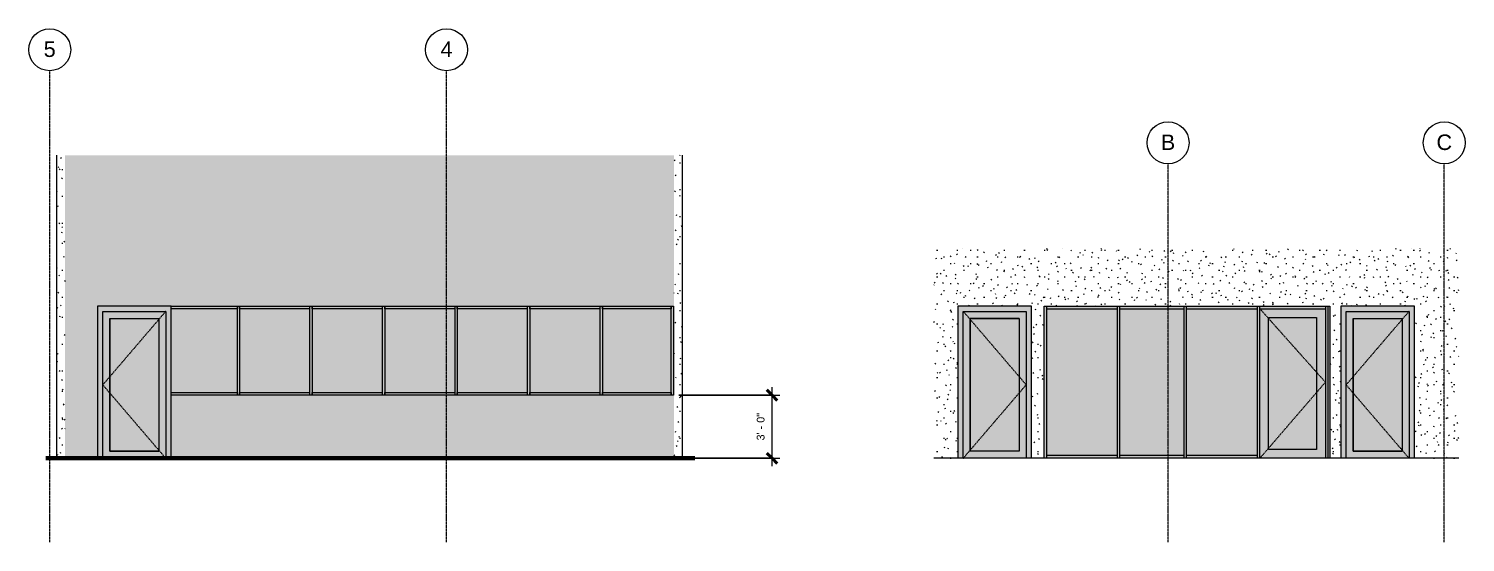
# Model space of a CAD drawing. Header units: inches. Extents: x -1667 to 6641, y -48 to 265.
# Drawn here: x 1532 to 2353, y -48 to 246 of the extents above; entities that cross this region are included whole.
import ezdxf

# ---------------------------------------------------------------- set-up
doc = ezdxf.new("R2010")
doc.units = ezdxf.units.IN
doc.header["$MEASUREMENT"] = 0
doc.linetypes.add('Dash 1_16_', pattern=[0.125, 0.0625, -0.0625])
doc.linetypes.add('Grid Line 1_2_', pattern=[0.875, 0.5, -0.125, 0.125, -0.125])
for name, color, linetype, lineweight in [('A-ANNO-DIMS', 211, 'Continuous', 9), ('A-ANNO-DIMS-48', 211, 'Continuous', 9), ('A-DOOR', 31, 'Continuous', 18), ('A-DOOR-FRAM', 31, 'Continuous', 9), ('A-DOOR-GLAZ', 31, 'Continuous', 9), ('A-GLAZ-CURT', 52, 'Continuous', 9), ('A-GLAZ-CWMG', 51, 'Continuous', 9), ('A-WALL-PATT', 111, 'Continuous', 18), ('C-BLDG-PADS', 91, 'Continuous', 9), ('C-TOPO', 7, 'Continuous', 9), ('I-WALL', 2, 'Continuous', 18), ('S-GRID', 1, 'Continuous', 9), ('S-GRID-IDEN', 1, 'Continuous', 9)]:
    doc.layers.add(name, color=color, linetype=linetype, lineweight=lineweight)
doc.styles.add('Arial', font='arial.ttf', dxfattribs={"height": 8.851796})
doc.styles.add('Arial_1', font='arial.ttf', dxfattribs={"height": 4.425898})
doc.dimstyles.new('Linear_-_3_32__Arial', dxfattribs={"dimscale": 12, "dimtxt": 4.5, "dimasz": 0.5, "dimexe": 0.375, "dimexo": 0.25, "dimgap": 0.25, "dimtad": 1, "dimdec": 0, "dimzin": 1, "dimdsep": 46, "dimlunit": 4, "dimtxsty": 'Arial_1', "dimblk1": 'OBLIQUE', "dimblk2": 'OBLIQUE', "dimsah": 1, "dimcen": 0.09, "dimdle": 0.375, "dimazin": 0, "dimtfac": 1, "dimtdec": 4, "dimtix": 1, "dimtmove": 0, "dimatfit": 3, "dimfxl": 1, "dimtvp": 1, "dimfrac": 2, "dimtolj": 1, "dimtzin": 0, "dimarcsym": 2})
pattern_1 = [(0, (-2281.796, 0), (15.36, 3.84), [0.634, -10.886, 0.634, -10.886, -61.44]), (0, (-2281.796, 0), (15.36, 3.84), [-23.04, 0.634, -22.406, 0.634, -10.886, -26.88]), (0, (-2281.796, 0), (15.36, 3.84), [-57.6, 0.634, -7.046, 0.634, -18.566]), (120, (-2276.036, 1.92), (-11.0055376, 11.3821502), [0.634, -10.886, 0.634, -10.886, -61.44]), (120, (-2276.036, 1.92), (-11.0055376, 11.3821502), [-23.04, 0.634, -22.406, 0.634, -10.886, -26.88]), (120, (-2276.036, 1.92), (-11.0055376, 11.3821502), [-57.6, 0.634, -7.046, 0.634, -18.566]), (240, (-2274.116, 9.6), (-4.3544624, -15.2221502), [0.634, -10.886, 0.634, -10.886, -61.44]), (240, (-2274.116, 9.6), (-4.3544624, -15.2221502), [-23.04, 0.634, -22.406, 0.634, -10.886, -26.88]), (240, (-2274.116, 9.6), (-4.3544624, -15.2221502), [-57.6, 0.634, -7.046, 0.634, -18.566])]

# ---------------------------------------------------------------- blocks, each defined once
blk = doc.blocks.new('Grid - Grid Head - Circle-50561-WareHouse Office - South Elevation')
at = {"layer": 'S-GRID-IDEN', "color": 7}
blk.add_circle((-895.39, 233.55), 12, dxfattribs=at)
blk = doc.blocks.new('Open Source Metal Building_Exterior_rvt-8-WareHouse Office - South Elevation')
at = {"layer": 'C-TOPO', "color": 10, "lineweight": 80}
blk.add_line((-1124.53, 0), (-753.44, 0), dxfattribs=at)
at = {"layer": 'C-TOPO'}
blk.add_line((-1124.53, 0), (-753.44, 0), dxfattribs=at)
at = {"layer": 'S-GRID', "linetype": 'Grid Line 1_2_'}
for p, q in [((-1122.35, -48), (-1122.35, 221.55)), ((-895.39, -48), (-895.39, 221.55))]:
    blk.add_line(p, q, dxfattribs=at)
at = {"layer": 'S-GRID-IDEN', "char_height": 8.85, "width": 8.208, "attachment_point": 2, "line_spacing_factor": 0.938532, "style": 'Arial', "bg_fill": 3, "box_fill_scale": 1.25, "bg_fill_color": 0, "bg_fill_transparency": 0}
for s, insert in [('5', (-1122.36, 238.27)), ('4', (-895.4, 238.27))]:
    blk.add_mtext(s, dxfattribs=dict(at, insert=insert))
at = {"color": 90, "lineweight": 5}
for p in [(-226.96, 0), (0, 0)]:
    blk.add_blockref('Grid - Grid Head - Circle-50561-WareHouse Office - South Elevation', p, dxfattribs=at)
blk = doc.blocks.new('System Panel - Glazed-700942-WareHouse Office - South Elevation')
at = {"layer": 'A-GLAZ-CURT'}
blk.add_hatch(color=256, dxfattribs=at).paths.add_polyline_path([(-766.98, 37.6), (-766.98, 85.5), (-806.23, 85.5), (-806.23, 37.6)], flags=0)
blk = doc.blocks.new('Rectangular Mullion - 2_5_ x 5_ rectangular-700938-WareHouse Office - South Elevation')
at = {"layer": 'A-GLAZ-CWMG'}
blk.add_hatch(color=256, dxfattribs=at).paths.add_polyline_path([(-1015.23, 85.5), (-1015.23, 87), (-1052.98, 87), (-1052.98, 85.5)], flags=0)
for p, q in [((-1015.23, 85.5), (-1052.98, 85.5)), ((-1015.23, 87), (-1015.23, 85.5))]:
    blk.add_line(p, q, dxfattribs=at)
blk = doc.blocks.new('Rectangular Mullion - 2_5_ x 5_ rectangular-700939-WareHouse Office - South Elevation')
at = {"layer": 'A-GLAZ-CWMG'}
blk.add_hatch(color=256, dxfattribs=at).paths.add_polyline_path([(-806.23, 36.1), (-766.98, 36.1), (-766.98, 37.6), (-806.23, 37.6)], flags=0)
for p, q in [((-806.23, 36.1), (-806.23, 37.6)), ((-806.23, 37.6), (-766.98, 37.6)), ((-766.98, 37.6), (-766.98, 36.1))]:
    blk.add_line(p, q, dxfattribs=at)
blk = doc.blocks.new('Rectangular Mullion - 2_5_ x 5_ rectangular-613861-WareHouse Office - South Elevation')
at = {"layer": 'A-GLAZ-CWMG'}
blk.add_hatch(color=256, dxfattribs=at).paths.add_polyline_path([(-765.48, 36.1), (-765.48, 87), (-766.98, 87), (-766.98, 36.1), (-765.54, 36.1)], flags=0)
blk.add_line((-766.98, 36.1), (-766.98, 87), dxfattribs=at)
blk = doc.blocks.new('System Panel - Glazed-700943-WareHouse Office - South Elevation')
at = {"layer": 'A-GLAZ-CURT'}
blk.add_hatch(color=256, dxfattribs=at).paths.add_polyline_path([(-807.73, 37.6), (-807.73, 85.5), (-847.73, 85.5), (-847.73, 37.6)], flags=0)
blk = doc.blocks.new('System Panel - Glazed-700944-WareHouse Office - South Elevation')
at = {"layer": 'A-GLAZ-CURT'}
blk.add_hatch(color=256, dxfattribs=at).paths.add_polyline_path([(-973.73, 37.6), (-973.73, 85.5), (-1013.73, 85.5), (-1013.73, 37.6)], flags=0)
blk = doc.blocks.new('Rectangular Mullion - 2_5_ x 5_ rectangular-V25-WareHouse Office - South Elevation')
at = {"layer": 'A-GLAZ-CWMG'}
blk.add_hatch(color=256, dxfattribs=at).paths.add_polyline_path([(-766.98, 85.5), (-766.98, 87), (-806.23, 87), (-806.23, 85.5)], flags=0)
for p, q in [((-806.23, 85.5), (-806.23, 87)), ((-766.98, 85.5), (-806.23, 85.5)), ((-766.98, 87), (-766.98, 85.5))]:
    blk.add_line(p, q, dxfattribs=at)
blk = doc.blocks.new('Rectangular Mullion - 2_5_ x 5_ rectangular-700940-WareHouse Office - South Elevation')
at = {"layer": 'A-GLAZ-CWMG'}
blk.add_hatch(color=256, dxfattribs=at).paths.add_polyline_path([(-807.73, 85.5), (-807.73, 87), (-847.73, 87), (-847.73, 85.5)], flags=0)
for p, q in [((-847.73, 85.5), (-847.73, 87)), ((-807.73, 85.5), (-847.73, 85.5)), ((-807.73, 87), (-807.73, 85.5))]:
    blk.add_line(p, q, dxfattribs=at)
blk = doc.blocks.new('Rectangular Mullion - 2_5_ x 5_ rectangular-700941-WareHouse Office - South Elevation')
at = {"layer": 'A-GLAZ-CWMG'}
blk.add_hatch(color=256, dxfattribs=at).paths.add_polyline_path([(-847.73, 36.1), (-807.73, 36.1), (-807.73, 37.6), (-847.73, 37.6)], flags=0)
for p, q in [((-847.73, 36.1), (-847.73, 37.6)), ((-847.73, 37.6), (-807.73, 37.6)), ((-807.73, 37.6), (-807.73, 36.1))]:
    blk.add_line(p, q, dxfattribs=at)
blk = doc.blocks.new('Rectangular Mullion - 2_5_ x 5_ rectangular-613858-WareHouse Office - South Elevation')
at = {"layer": 'A-GLAZ-CWMG'}
blk.add_hatch(color=256, dxfattribs=at).paths.add_polyline_path([(-806.23, 36.1), (-806.23, 87), (-807.73, 87), (-807.73, 36.1)], flags=0)
for p, q in [((-807.73, 87), (-807.73, 36.1)), ((-806.23, 87), (-806.23, 36.1))]:
    blk.add_line(p, q, dxfattribs=at)
blk = doc.blocks.new('Single-Glass 1 - 36_ x 84_-564716-WareHouse Office - South Elevation')
at = {"layer": 'A-DOOR'}
h = blk.add_hatch(color=256, dxfattribs=at)
h.paths.add_polyline_path([(-1055.98, 0), (-1055.98, 84), (-1091.98, 84), (-1091.98, 0), (-1076.43, 0)], flags=0)
h.paths.add_polyline_path([(-1059.98, 4), (-1087.98, 4), (-1087.98, 80), (-1059.98, 80), (-1059.98, 36.1)], flags=0)
at = {"layer": 'A-DOOR-FRAM', "lineweight": 18}
blk.add_hatch(color=256, dxfattribs=at).paths.add_polyline_path([(-1094.98, 0), (-1091.98, 0), (-1091.98, 84), (-1055.98, 84), (-1055.98, 0), (-1052.98, 0), (-1052.98, 87), (-1094.98, 87)], flags=0)
at = {"layer": 'A-DOOR-GLAZ', "lineweight": 18}
blk.add_hatch(color=256, dxfattribs=at).paths.add_polyline_path([(-1059.98, 4), (-1059.98, 80), (-1087.98, 80), (-1087.98, 4)], flags=0)
at = {"layer": 'A-DOOR', "linetype": 'Dash 1_16_', "lineweight": 9}
for p in [(-1055.98, 84), (-1055.98, 0)]:
    blk.add_line(p, (-1091.98, 42), dxfattribs=at)
at = {"layer": 'A-DOOR', "lineweight": 9}
for p, q in [((-1087.98, 4), (-1087.98, 80)), ((-1087.98, 80), (-1059.98, 80)), ((-1059.98, 80), (-1059.98, 4)), ((-1059.98, 4), (-1087.98, 4))]:
    blk.add_line(p, q, dxfattribs=at)
at = {"layer": 'A-DOOR-FRAM'}
for p, q in [((-1052.98, 87), (-1094.98, 87)), ((-1094.98, 87), (-1094.98, 0)), ((-1091.98, 84), (-1055.98, 84)), ((-1091.98, 0), (-1091.98, 84)), ((-1055.98, 84), (-1055.98, 0)), ((-1052.98, 0), (-1052.98, 87))]:
    blk.add_line(p, q, dxfattribs=at)
at = {"layer": 'A-DOOR-GLAZ'}
for p, q in [((-1087.98, 80), (-1059.98, 80)), ((-1087.98, 80), (-1087.98, 4)), ((-1059.98, 80), (-1059.98, 4)), ((-1087.98, 4), (-1059.98, 4))]:
    blk.add_line(p, q, dxfattribs=at)
blk = doc.blocks.new('Rectangular Mullion - 2_5_ x 5_ rectangular-V26-WareHouse Office - South Elevation')
at = {"layer": 'A-GLAZ-CWMG'}
blk.add_hatch(color=256, dxfattribs=at).paths.add_polyline_path([(-1015.23, 36.1), (-1015.23, 37.6), (-1052.98, 37.6), (-1052.98, 36.1)], flags=0)
for p, q in [((-1052.98, 37.6), (-1015.23, 37.6)), ((-1015.23, 37.6), (-1015.23, 36.1))]:
    blk.add_line(p, q, dxfattribs=at)
blk = doc.blocks.new('Grid - Grid Head - Circle-50561-OFFICE - EAST ELEVATION')
at = {"layer": 'S-GRID-IDEN', "color": 7}
blk.add_circle((1168.34, 180.37), 12, dxfattribs=at)
blk = doc.blocks.new('Open Source Metal Building_Exterior_rvt-9-OFFICE - EAST ELEVATION')
at = {"layer": 'C-BLDG-PADS', "color": 250, "lineweight": 18}
blk.add_line((1176.66, 0), (876.4, 0), dxfattribs=at)
at = {"layer": 'S-GRID', "linetype": 'Grid Line 1_2_'}
for p, q in [((1010.34, -48), (1010.34, 168.38)), ((1168.34, -48), (1168.34, 168.38))]:
    blk.add_line(p, q, dxfattribs=at)
at = {"layer": 'S-GRID-IDEN', "char_height": 8.85, "attachment_point": 2, "line_spacing_factor": 0.938532, "style": 'Arial', "bg_fill": 3, "box_fill_scale": 1.25, "bg_fill_color": 0, "bg_fill_transparency": 0}
for s, insert, width in [('B', (1010.33, 185.09), 9.828), ('C', (1168.33, 185.09), 10.584)]:
    blk.add_mtext(s, dxfattribs=dict(at, insert=insert, width=width))
at = {"color": 90, "lineweight": 5}
for p in [(-158, 0), (0, 0)]:
    blk.add_blockref('Grid - Grid Head - Circle-50561-OFFICE - EAST ELEVATION', p, dxfattribs=at)
blk = doc.blocks.new('Single-Glass 1 - 36_ x 84_-564716-OFFICE - EAST ELEVATION')
at = {"layer": 'A-DOOR'}
h = blk.add_hatch(color=256, dxfattribs=at)
h.paths.add_polyline_path([(1112.21, 0), (1148.21, 0), (1148.21, 84), (1112.21, 84), (1112.21, 73.05)], flags=0)
h.paths.add_polyline_path([(1144.21, 4), (1116.21, 4), (1116.21, 80), (1144.21, 80), (1144.21, 73.76)], flags=0)
at = {"layer": 'A-DOOR-FRAM', "lineweight": 18}
blk.add_hatch(color=256, dxfattribs=at).paths.add_polyline_path([(1109.21, 0), (1112.21, 0), (1112.21, 84), (1148.21, 84), (1148.21, 0), (1151.21, 0), (1151.21, 87), (1109.21, 87)], flags=0)
at = {"layer": 'A-DOOR-GLAZ', "lineweight": 18}
blk.add_hatch(color=256, dxfattribs=at).paths.add_polyline_path([(1144.21, 4), (1144.21, 80), (1116.21, 80), (1116.21, 4)], flags=0)
at = {"layer": 'A-DOOR', "linetype": 'Dash 1_16_', "lineweight": 9}
for p in [(1148.21, 84), (1148.21, 0)]:
    blk.add_line(p, (1112.21, 42), dxfattribs=at)
at = {"layer": 'A-DOOR', "lineweight": 9}
for p, q in [((1116.21, 4), (1116.21, 80)), ((1116.21, 80), (1144.21, 80)), ((1144.21, 80), (1144.21, 4)), ((1144.21, 4), (1116.21, 4))]:
    blk.add_line(p, q, dxfattribs=at)
at = {"layer": 'A-DOOR-FRAM'}
for p, q in [((1151.21, 87), (1109.21, 87)), ((1109.21, 87), (1109.21, 0)), ((1112.21, 84), (1148.21, 84)), ((1112.21, 0), (1112.21, 84)), ((1148.21, 84), (1148.21, 0)), ((1151.21, 0), (1151.21, 87))]:
    blk.add_line(p, q, dxfattribs=at)
at = {"layer": 'A-DOOR-GLAZ'}
for p, q in [((1116.21, 80), (1144.21, 80)), ((1116.21, 80), (1116.21, 4)), ((1144.21, 80), (1144.21, 4)), ((1116.21, 4), (1144.21, 4))]:
    blk.add_line(p, q, dxfattribs=at)
blk = doc.blocks.new('System Panel - Glazed-700954-OFFICE - EAST ELEVATION')
at = {"layer": 'A-GLAZ-CURT'}
blk.add_hatch(color=256, dxfattribs=at).paths.add_polyline_path([(981.34, 1.5), (981.34, 85.5), (941.09, 85.5), (941.09, 1.5)], flags=0)
blk = doc.blocks.new('Rectangular Mullion - 2_5_ x 5_ rectangular-700947-OFFICE - EAST ELEVATION')
at = {"layer": 'A-GLAZ-CWMG'}
blk.add_hatch(color=256, dxfattribs=at).paths.add_polyline_path([(981.34, 0), (981.34, 1.5), (941.09, 1.5), (941.09, 0)], flags=0)
for p, q in [((941.09, 0), (941.09, 1.5)), ((981.34, 1.5), (941.09, 1.5)), ((981.34, 1.5), (981.34, 0))]:
    blk.add_line(p, q, dxfattribs=at)
blk = doc.blocks.new('Rectangular Mullion - 2_5_ x 5_ rectangular-612077-OFFICE - EAST ELEVATION')
at = {"layer": 'A-GLAZ-CWMG'}
blk.add_hatch(color=256, dxfattribs=at).paths.add_polyline_path([(941.09, 0), (941.09, 87), (939.59, 87), (939.59, 0)], flags=0)
blk.add_line((941.09, 0), (941.09, 87), dxfattribs=at)
blk = doc.blocks.new('System Panel - Glazed-700955-OFFICE - EAST ELEVATION')
at = {"layer": 'A-GLAZ-CURT'}
blk.add_hatch(color=256, dxfattribs=at).paths.add_polyline_path([(1019.34, 1.5), (1019.34, 85.5), (982.84, 85.5), (982.84, 1.5)], flags=0)
blk = doc.blocks.new('System Panel - Glazed-700956-OFFICE - EAST ELEVATION')
at = {"layer": 'A-GLAZ-CURT'}
blk.add_hatch(color=256, dxfattribs=at).paths.add_polyline_path([(1061.34, 1.5), (1061.34, 85.5), (1020.84, 85.5), (1020.84, 1.5), (1026.53, 1.5)], flags=0)
blk = doc.blocks.new('System Panel - Glazed-700957-OFFICE - EAST ELEVATION')
at = {"layer": 'A-GLAZ-CURT'}
blk.add_hatch(color=256, dxfattribs=at).paths.add_polyline_path([(1102.84, 0), (1102.84, 87), (1101.84, 87), (1101.84, 0)], flags=0)
blk = doc.blocks.new('Rectangular Mullion - 2_5_ x 5_ rectangular-700948-OFFICE - EAST ELEVATION')
at = {"layer": 'A-GLAZ-CWMG'}
blk.add_hatch(color=256, dxfattribs=at).paths.add_polyline_path([(981.34, 85.5), (981.34, 87), (941.09, 87), (941.09, 85.5), (941.94, 85.5)], flags=0)
for p, q in [((941.09, 85.5), (941.09, 87)), ((941.09, 85.5), (981.34, 85.5)), ((981.34, 87), (981.34, 85.5))]:
    blk.add_line(p, q, dxfattribs=at)
blk = doc.blocks.new('Rectangular Mullion - 2_5_ x 5_ rectangular-700949-OFFICE - EAST ELEVATION')
at = {"layer": 'A-GLAZ-CWMG'}
blk.add_hatch(color=256, dxfattribs=at).paths.add_polyline_path([(1019.34, 85.5), (1019.34, 87), (982.84, 87), (982.84, 85.5)], flags=0)
for p, q in [((982.84, 85.5), (982.84, 87)), ((982.84, 85.5), (1019.34, 85.5)), ((1019.34, 87), (1019.34, 85.5))]:
    blk.add_line(p, q, dxfattribs=at)
blk = doc.blocks.new('Rectangular Mullion - 2_5_ x 5_ rectangular-700950-OFFICE - EAST ELEVATION')
at = {"layer": 'A-GLAZ-CWMG'}
blk.add_hatch(color=256, dxfattribs=at).paths.add_polyline_path([(1096.63, 85.5), (1100.34, 85.5), (1100.34, 87), (1062.84, 87), (1062.84, 85.5)], flags=0)
for p, q in [((1062.84, 85.5), (1062.84, 87)), ((1062.84, 85.5), (1100.34, 85.5)), ((1100.34, 87), (1100.34, 85.5))]:
    blk.add_line(p, q, dxfattribs=at)
blk = doc.blocks.new('Rectangular Mullion - 2_5_ x 5_ rectangular-700951-OFFICE - EAST ELEVATION')
at = {"layer": 'A-GLAZ-CWMG'}
blk.add_hatch(color=256, dxfattribs=at).paths.add_polyline_path([(1019.34, 0), (1019.34, 1.5), (982.84, 1.5), (982.84, 0)], flags=0)
for p, q in [((982.84, 0), (982.84, 1.5)), ((1019.34, 1.5), (982.84, 1.5)), ((1019.34, 1.5), (1019.34, 0))]:
    blk.add_line(p, q, dxfattribs=at)
blk = doc.blocks.new('Rectangular Mullion - 2_5_ x 5_ rectangular-700952-OFFICE - EAST ELEVATION')
at = {"layer": 'A-GLAZ-CWMG'}
blk.add_hatch(color=256, dxfattribs=at).paths.add_polyline_path([(1020.84, 0), (1061.34, 0), (1061.34, 1.5), (1020.84, 1.5)], flags=0)
for p, q in [((1020.84, 0), (1020.84, 1.5)), ((1061.34, 1.5), (1020.84, 1.5)), ((1061.34, 1.5), (1061.34, 0))]:
    blk.add_line(p, q, dxfattribs=at)
blk = doc.blocks.new('Rectangular Mullion - 2_5_ x 5_ rectangular-612075-OFFICE - EAST ELEVATION')
at = {"layer": 'A-GLAZ-CWMG'}
blk.add_hatch(color=256, dxfattribs=at).paths.add_polyline_path([(982.84, 0), (982.84, 87), (981.34, 87), (981.34, 0)], flags=0)
for p, q in [((981.34, 87), (981.34, 0)), ((982.84, 0), (982.84, 87))]:
    blk.add_line(p, q, dxfattribs=at)
blk = doc.blocks.new('Door_Single_Storefront - one-700958-OFFICE - EAST ELEVATION')
at = {"layer": 'A-DOOR'}
h = blk.add_hatch(color=256, dxfattribs=at)
h.paths.add_polyline_path([(1062.84, 0), (1100.34, 0), (1100.34, 85.5), (1062.84, 85.5)], flags=0)
h.paths.add_polyline_path([(1067.84, 5), (1067.84, 80.5), (1095.34, 80.5), (1095.34, 5)], flags=0)
blk.add_hatch(color=256, dxfattribs=at).paths.add_polyline_path([(1067.84, 5), (1095.34, 5), (1095.34, 80.5), (1067.84, 80.5), (1067.84, 32.5)], flags=0)
at = {"layer": 'A-DOOR', "linetype": 'Dash 1_16_', "lineweight": 9}
for p, q in [((1062.84, 85.5), (1100.34, 43.5)), ((1100.34, 43.5), (1062.84, 0))]:
    blk.add_line(p, q, dxfattribs=at)
at = {"layer": 'A-DOOR'}
for p, q in [((1067.84, 5), (1067.84, 80.5)), ((1067.84, 80.5), (1095.34, 80.5)), ((1095.34, 80.5), (1095.34, 5)), ((1095.34, 5), (1067.84, 5))]:
    blk.add_line(p, q, dxfattribs=at)
blk = doc.blocks.new('Rectangular Mullion - 2_5_ x 5_ rectangular-700953-OFFICE - EAST ELEVATION')
at = {"layer": 'A-GLAZ-CWMG'}
blk.add_hatch(color=256, dxfattribs=at).paths.add_polyline_path([(1026.53, 85.5), (1061.34, 85.5), (1061.34, 87), (1020.84, 87), (1020.84, 85.5)], flags=0)
for p, q in [((1020.84, 85.5), (1020.84, 87)), ((1020.84, 85.5), (1061.34, 85.5)), ((1061.34, 87), (1061.34, 85.5))]:
    blk.add_line(p, q, dxfattribs=at)
blk = doc.blocks.new('Rectangular Mullion - 2_5_ x 5_ rectangular-614138-OFFICE - EAST ELEVATION')
at = {"layer": 'A-GLAZ-CWMG'}
blk.add_hatch(color=256, dxfattribs=at).paths.add_polyline_path([(1101.84, 0), (1101.84, 87), (1100.34, 87), (1100.34, 0)], flags=0)
for p, q in [((1100.34, 87), (1100.34, 0)), ((1101.84, 0), (1101.84, 87))]:
    blk.add_line(p, q, dxfattribs=at)
blk = doc.blocks.new('Single-Glass 1 - 36_ x 84_-564710-OFFICE - EAST ELEVATION')
at = {"layer": 'A-DOOR'}
h = blk.add_hatch(color=256, dxfattribs=at)
h.paths.add_polyline_path([(929.21, 0), (929.21, 84), (893.21, 84), (893.21, 0)], flags=0)
h.paths.add_polyline_path([(897.21, 4), (897.21, 80), (925.21, 80), (925.21, 4)], flags=0)
at = {"layer": 'A-DOOR-FRAM', "lineweight": 18}
blk.add_hatch(color=256, dxfattribs=at).paths.add_polyline_path([(890.21, 0), (893.21, 0), (893.21, 84), (929.21, 84), (929.21, 0), (932.21, 0), (932.21, 87), (890.21, 87)], flags=0)
at = {"layer": 'A-DOOR-GLAZ', "lineweight": 18}
blk.add_hatch(color=256, dxfattribs=at).paths.add_polyline_path([(925.21, 4), (925.21, 80), (897.21, 80), (897.21, 4)], flags=0)
at = {"layer": 'A-DOOR', "linetype": 'Dash 1_16_', "lineweight": 9}
for p in [(893.21, 84), (893.21, 0)]:
    blk.add_line(p, (929.21, 42), dxfattribs=at)
at = {"layer": 'A-DOOR', "lineweight": 9}
for p, q in [((897.21, 80), (925.21, 80)), ((897.21, 4), (897.21, 80)), ((925.21, 80), (925.21, 4)), ((925.21, 4), (897.21, 4))]:
    blk.add_line(p, q, dxfattribs=at)
at = {"layer": 'A-DOOR-FRAM'}
for p, q in [((932.21, 87), (890.21, 87)), ((890.21, 87), (890.21, 0)), ((893.21, 0), (893.21, 84)), ((893.21, 84), (929.21, 84)), ((929.21, 84), (929.21, 0)), ((932.21, 0), (932.21, 87))]:
    blk.add_line(p, q, dxfattribs=at)
at = {"layer": 'A-DOOR-GLAZ'}
for p, q in [((897.21, 80), (897.21, 4)), ((925.21, 80), (897.21, 80)), ((925.21, 80), (925.21, 4)), ((925.21, 4), (897.21, 4))]:
    blk.add_line(p, q, dxfattribs=at)
blk = doc.blocks.new('DIMBLOCK1-WareHouse Office - South Elevation')
at = {"layer": 'A-ANNO-DIMS-48'}
for p, q in [((1903.49, 36.1), (1961.26, 36.1)), ((1956.76, 36.1), (1903.49, 36.1)), ((1956.76, -4.5), (1956.76, 40.6)), ((1903.62, 0), (1961.26, 0)), ((1956.76, 0), (1903.62, 0))]:
    blk.add_line(p, q, dxfattribs=at)
at = {"layer": 'A-ANNO-DIMS-48', "lineweight": 50}
for p, q in [((1956.76, 36.1), (1953.76, 39.1)), ((1956.76, 36.1), (1959.76, 33.1)), ((1956.76, 0), (1953.76, 3)), ((1956.76, 0), (1959.76, -3))]:
    blk.add_line(p, q, dxfattribs=at)
at = {"layer": 'A-ANNO-DIMS-48', "color": 0, "insert": (1948.02, 10.19), "char_height": 4.426, "width": 18.8585, "attachment_point": 1, "rotation": 90, "line_spacing_factor": 0.938532, "style": 'Arial_1'}
blk.add_mtext('3\' - 0"', dxfattribs=at)
blk = doc.blocks.new('_Oblique')
at = {"color": 0, "linetype": 'ByBlock', "lineweight": -2}
blk.add_line((-0.5, -0.5), (0.5, 0.5), dxfattribs=at)

msp = doc.modelspace()

# ---------------------------------------------------------------- hatches: boundary and pattern name
at = {"layer": 'A-WALL-PATT', "lineweight": 9}
h = msp.add_hatch(dxfattribs=at)
h.set_pattern_fill('FP_20', color=256, style=0, pattern_type=2)
h.set_pattern_definition(pattern_1)
h.paths.add_polyline_path([(1552.37, 0), (1552.37, 173.21), (1547.62, 173.21), (1547.62, 0)], flags=0)
h = msp.add_hatch(dxfattribs=at)
h.set_pattern_fill('FP_20', color=256, style=0, pattern_type=2)
h.set_pattern_definition(pattern_1)
h.paths.add_polyline_path([(1900.62, 0), (1900.62, 173.21), (1552.37, 173.21), (1552.37, 0), (1570.99, 0), (1570.99, 87), (1900.49, 87), (1900.49, 36.1), (1612.99, 36.1), (1612.99, 0), (1726.99, 0)], flags=0)
h = msp.add_hatch(dxfattribs=at)
h.set_pattern_fill('FP_20', color=256, style=0, pattern_type=2)
h.set_pattern_definition(pattern_1)
h.paths.add_polyline_path([(1905.37, 0), (1905.37, 173.21), (1900.62, 173.21), (1900.62, 0)], flags=0)
h = msp.add_hatch(dxfattribs=at)
h.set_pattern_fill('FP_21', color=256, style=0, pattern_type=2)
h.set_pattern_definition([(0, (8, 0), (15.36, 3.84), [0.634, -10.886, 0.634, -10.886, -61.44]), (0, (8, 0), (15.36, 3.84), [-23.04, 0.634, -22.406, 0.634, -10.886, -26.88]), (0, (8, 0), (15.36, 3.84), [-57.6, 0.634, -7.046, 0.634, -18.566]), (120, (13.76, 1.92), (-11.0055376, 11.38215), [0.634, -10.886, 0.634, -10.886, -61.44]), (120, (13.76, 1.92), (-11.0055376, 11.38215), [-23.04, 0.634, -22.406, 0.634, -10.886, -26.88]), (120, (13.76, 1.92), (-11.0055376, 11.38215), [-57.6, 0.634, -7.046, 0.634, -18.566]), (240, (15.68, 9.6), (-4.3544624, -15.22215), [0.634, -10.886, 0.634, -10.886, -61.44]), (240, (15.68, 9.6), (-4.3544624, -15.22215), [-23.04, 0.634, -22.406, 0.634, -10.886, -26.88]), (240, (15.68, 9.6), (-4.3544624, -15.22215), [-57.6, 0.634, -7.046, 0.634, -18.566])])
h.paths.add_polyline_path([(2063.12, 0), (2063.12, 87), (2105.12, 87), (2105.12, 0), (2112.49, 0), (2112.49, 87), (2275.74, 87), (2275.74, 0), (2282.12, 0), (2282.12, 87), (2324.12, 87), (2324.12, 0), (2349.56, 0), (2349.56, 120.01), (2049.3, 120.01), (2049.3, 0)], flags=0)

# ---------------------------------------------------------------- linework, layer by layer
at = {"layer": 'I-WALL'}
for p, q in [((1547.62, 0), (1547.62, 173.21)), ((1905.37, 173.21), (1905.37, 0)), ((1612.99, 87), (1900.49, 87)), ((1900.49, 87), (1900.49, 36.1)), ((2112.49, 0), (2112.49, 87)), ((2112.49, 87), (2275.74, 87)), ((2275.74, 87), (2275.74, 0)), ((1900.49, 36.1), (1612.99, 36.1))]:
    msp.add_line(p, q, dxfattribs=at)

# ---------------------------------------------------------------- block references
at = {"layer": 'A-DOOR'}
for name, p in [('Single-Glass 1 - 36_ x 84_-564716-WareHouse Office - South Elevation', (2665.98, 0)), ('Single-Glass 1 - 36_ x 84_-564710-OFFICE - EAST ELEVATION', (1172.9, 0)), ('Door_Single_Storefront - one-700958-OFFICE - EAST ELEVATION', (1172.9, 0)), ('Single-Glass 1 - 36_ x 84_-564716-OFFICE - EAST ELEVATION', (1172.9, 0))]:
    msp.add_blockref(name, p, dxfattribs=at)
at = {"layer": 'A-GLAZ-CURT'}
for name, p in [('System Panel - Glazed-700942-WareHouse Office - South Elevation', (2417.73, 0)), ('System Panel - Glazed-700944-WareHouse Office - South Elevation', (2665.98, 0)), ('System Panel - Glazed-700943-WareHouse Office - South Elevation', (2541.48, 0)), ('System Panel - Glazed-700943-WareHouse Office - South Elevation', (2582.98, 0)), ('System Panel - Glazed-700943-WareHouse Office - South Elevation', (2624.48, 0)), ('System Panel - Glazed-700943-WareHouse Office - South Elevation', (2665.98, 0)), ('System Panel - Glazed-700942-WareHouse Office - South Elevation', (2665.98, 0)), ('System Panel - Glazed-700954-OFFICE - EAST ELEVATION', (1172.9, 0)), ('System Panel - Glazed-700955-OFFICE - EAST ELEVATION', (1172.9, 0)), ('System Panel - Glazed-700956-OFFICE - EAST ELEVATION', (1172.9, 0)), ('System Panel - Glazed-700957-OFFICE - EAST ELEVATION', (1172.9, 0))]:
    msp.add_blockref(name, p, dxfattribs=at)
at = {"layer": 'A-GLAZ-CWMG'}
for name, p in [('Rectangular Mullion - 2_5_ x 5_ rectangular-700938-WareHouse Office - South Elevation', (2665.98, 0)), ('Rectangular Mullion - 2_5_ x 5_ rectangular-613858-WareHouse Office - South Elevation', (2458.48, 0)), ('Rectangular Mullion - 2_5_ x 5_ rectangular-700940-WareHouse Office - South Elevation', (2499.98, 0)), ('Rectangular Mullion - 2_5_ x 5_ rectangular-613858-WareHouse Office - South Elevation', (2499.98, 0)), ('Rectangular Mullion - 2_5_ x 5_ rectangular-700940-WareHouse Office - South Elevation', (2541.48, 0)), ('Rectangular Mullion - 2_5_ x 5_ rectangular-613858-WareHouse Office - South Elevation', (2541.48, 0)), ('Rectangular Mullion - 2_5_ x 5_ rectangular-700940-WareHouse Office - South Elevation', (2582.98, 0)), ('Rectangular Mullion - 2_5_ x 5_ rectangular-613858-WareHouse Office - South Elevation', (2582.98, 0)), ('Rectangular Mullion - 2_5_ x 5_ rectangular-700940-WareHouse Office - South Elevation', (2624.48, 0)), ('Rectangular Mullion - 2_5_ x 5_ rectangular-613858-WareHouse Office - South Elevation', (2624.48, 0)), ('Rectangular Mullion - 2_5_ x 5_ rectangular-700940-WareHouse Office - South Elevation', (2665.98, 0)), ('Rectangular Mullion - 2_5_ x 5_ rectangular-613858-WareHouse Office - South Elevation', (2665.98, 0)), ('Rectangular Mullion - 2_5_ x 5_ rectangular-V25-WareHouse Office - South Elevation', (2665.98, 0)), ('Rectangular Mullion - 2_5_ x 5_ rectangular-613861-WareHouse Office - South Elevation', (2665.98, 0)), ('Rectangular Mullion - 2_5_ x 5_ rectangular-612077-OFFICE - EAST ELEVATION', (1172.9, 0)), ('Rectangular Mullion - 2_5_ x 5_ rectangular-700948-OFFICE - EAST ELEVATION', (1172.9, 0)), ('Rectangular Mullion - 2_5_ x 5_ rectangular-612075-OFFICE - EAST ELEVATION', (1172.9, 0)), ('Rectangular Mullion - 2_5_ x 5_ rectangular-700949-OFFICE - EAST ELEVATION', (1172.9, 0)), ('Rectangular Mullion - 2_5_ x 5_ rectangular-612075-OFFICE - EAST ELEVATION', (1210.9, 0)), ('Rectangular Mullion - 2_5_ x 5_ rectangular-700953-OFFICE - EAST ELEVATION', (1172.9, 0)), ('Rectangular Mullion - 2_5_ x 5_ rectangular-612075-OFFICE - EAST ELEVATION', (1252.9, 0)), ('Rectangular Mullion - 2_5_ x 5_ rectangular-700950-OFFICE - EAST ELEVATION', (1172.9, 0)), ('Rectangular Mullion - 2_5_ x 5_ rectangular-614138-OFFICE - EAST ELEVATION', (1172.9, 0)), ('Rectangular Mullion - 2_5_ x 5_ rectangular-V26-WareHouse Office - South Elevation', (2665.98, 0)), ('Rectangular Mullion - 2_5_ x 5_ rectangular-700941-WareHouse Office - South Elevation', (2499.98, 0)), ('Rectangular Mullion - 2_5_ x 5_ rectangular-700941-WareHouse Office - South Elevation', (2541.48, 0)), ('Rectangular Mullion - 2_5_ x 5_ rectangular-700941-WareHouse Office - South Elevation', (2582.98, 0)), ('Rectangular Mullion - 2_5_ x 5_ rectangular-700941-WareHouse Office - South Elevation', (2624.48, 0)), ('Rectangular Mullion - 2_5_ x 5_ rectangular-700941-WareHouse Office - South Elevation', (2665.98, 0)), ('Rectangular Mullion - 2_5_ x 5_ rectangular-700939-WareHouse Office - South Elevation', (2665.98, 0)), ('Rectangular Mullion - 2_5_ x 5_ rectangular-700947-OFFICE - EAST ELEVATION', (1172.9, 0)), ('Rectangular Mullion - 2_5_ x 5_ rectangular-700951-OFFICE - EAST ELEVATION', (1172.9, 0)), ('Rectangular Mullion - 2_5_ x 5_ rectangular-700952-OFFICE - EAST ELEVATION', (1172.9, 0))]:
    msp.add_blockref(name, p, dxfattribs=at)

# ---------------------------------------------------------------- dimensions: what is measured, and where the dimension line sits
at = {"layer": 'A-ANNO-DIMS'}
dim = msp.add_linear_dim(base=(1956.76, 36.1), p1=(1900.62, 0), p2=(1900.49, 36.1), angle=90, dimstyle='Linear_-_3_32__Arial', override={"dimpost": '<>', "dimfxl": 36.100576}, dxfattribs=at)
dim.commit()
dim.dimension.update_dxf_attribs({"geometry": 'DIMBLOCK1-WareHouse Office - South Elevation', "text_midpoint": (1951.5, 18.05)})

# ---------------------------------------------------------------- next in the draw order: block references
at = {"color": 90, "lineweight": 5}
for name, p in [('Open Source Metal Building_Exterior_rvt-8-WareHouse Office - South Elevation', (2665.98, 0)), ('Open Source Metal Building_Exterior_rvt-9-OFFICE - EAST ELEVATION', (1172.9, 0))]:
    msp.add_blockref(name, p, dxfattribs=at)

doc.saveas('drawing.dxf')
